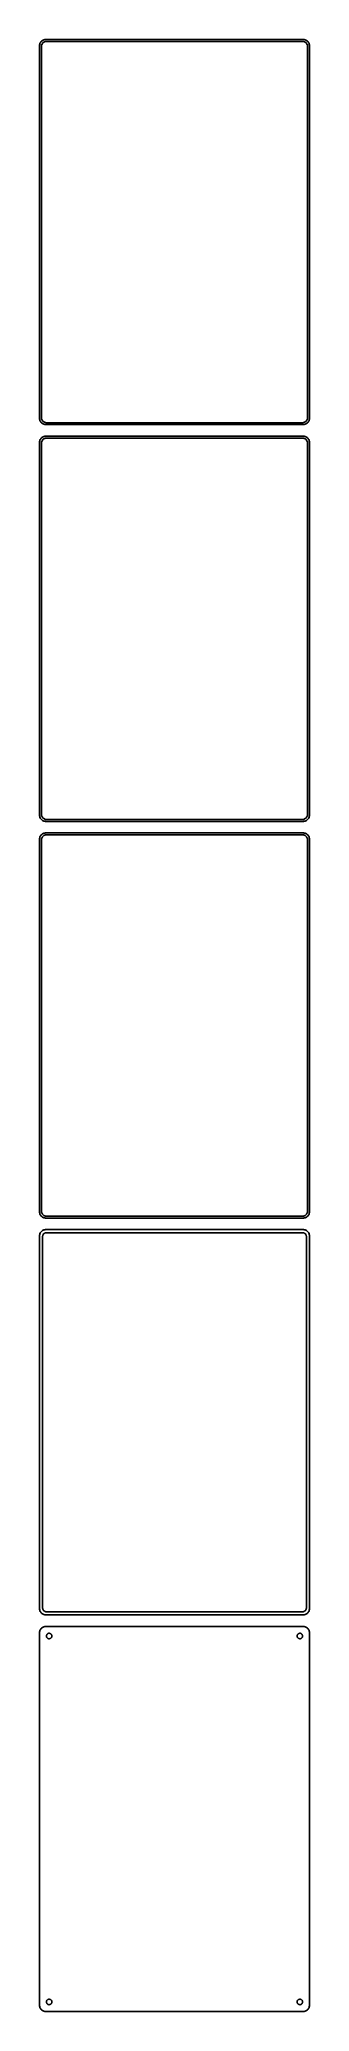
# Model space of a CAD drawing. Header units: metres. Extents: x -105 to 105, y 1395 to 2931.
import ezdxf

# ---------------------------------------------------------------- set-up
doc = ezdxf.new("R2010")
doc.units = ezdxf.units.M

msp = doc.modelspace()

# ---------------------------------------------------------------- linework, layer by layer
for p, q in [((-104.961, 2926.63), (-105, 2926)), ((-105, 2926), (-105, 2636)), ((-104.843, 2927.24), (-104.961, 2926.63)), ((-104.649, 2927.84), (-104.843, 2927.24)), ((-104.382, 2928.41), (-104.649, 2927.84)), ((-104.045, 2928.94), (-104.382, 2928.41)), ((-103.645, 2929.42), (-104.045, 2928.94)), ((-103.187, 2929.85), (-103.645, 2929.42)), ((-103.5, 2925.5), (-103.468, 2926)), ((-103.5, 2636.5), (-103.5, 2925.5)), ((-103.468, 2926), (-103.374, 2926.49)), ((-103.374, 2926.49), (-103.219, 2926.97)), ((-103.219, 2926.97), (-103.005, 2927.43)), ((-102.679, 2930.22), (-103.187, 2929.85)), ((-103.005, 2927.43), (-102.736, 2927.85)), ((-102.736, 2927.85), (-102.416, 2928.24)), ((-102.129, 2930.52), (-102.679, 2930.22)), ((-102.416, 2928.24), (-102.05, 2928.58)), ((-101.545, 2930.76), (-102.129, 2930.52)), ((-102.05, 2928.58), (-101.643, 2928.88)), ((-101.643, 2928.88), (-101.203, 2929.12)), ((-100.937, 2930.91), (-101.545, 2930.76)), ((-101.203, 2929.12), (-100.736, 2929.3)), ((-100.314, 2930.99), (-100.937, 2930.91)), ((-100.736, 2929.3), (-100.25, 2929.43)), ((100.314, 2930.99), (-100.314, 2930.99)), ((-100.25, 2929.43), (-99.7512, 2929.49)), ((-99.7512, 2929.49), (99.7512, 2929.49)), ((99.7512, 2929.49), (100.25, 2929.43)), ((100.25, 2929.43), (100.736, 2929.3)), ((100.937, 2930.91), (100.314, 2930.99)), ((100.736, 2929.3), (101.203, 2929.12)), ((101.545, 2930.76), (100.937, 2930.91)), ((101.203, 2929.12), (101.643, 2928.88)), ((102.129, 2930.52), (101.545, 2930.76)), ((101.643, 2928.88), (102.05, 2928.58)), ((102.05, 2928.58), (102.416, 2928.24)), ((102.679, 2930.22), (102.129, 2930.52)), ((102.416, 2928.24), (102.736, 2927.85)), ((103.187, 2929.85), (102.679, 2930.22)), ((102.736, 2927.85), (103.005, 2927.43)), ((103.005, 2927.43), (103.219, 2926.97)), ((103.645, 2929.42), (103.187, 2929.85)), ((103.219, 2926.97), (103.374, 2926.49)), ((103.374, 2926.49), (103.468, 2926)), ((103.468, 2926), (103.5, 2925.5)), ((103.5, 2925.5), (103.5, 2636.5)), ((104.045, 2928.94), (103.645, 2929.42)), ((104.382, 2928.41), (104.045, 2928.94)), ((104.649, 2927.84), (104.382, 2928.41)), ((104.843, 2927.24), (104.649, 2927.84)), ((104.961, 2926.63), (104.843, 2927.24)), ((105, 2926), (104.961, 2926.63)), ((105, 2636), (105, 2926)), ((-105, 2636), (-104.961, 2635.37)), ((-104.961, 2635.37), (-104.843, 2634.76)), ((-104.843, 2634.76), (-104.649, 2634.16)), ((-104.649, 2634.16), (-104.382, 2633.59)), ((-104.382, 2633.59), (-104.045, 2633.06)), ((-104.045, 2633.06), (-103.645, 2632.58)), ((-103.645, 2632.58), (-103.187, 2632.15)), ((-103.468, 2636), (-103.5, 2636.5)), ((-103.374, 2635.51), (-103.468, 2636)), ((-103.219, 2635.03), (-103.374, 2635.51)), ((-103.005, 2634.57), (-103.219, 2635.03)), ((-103.187, 2632.15), (-102.679, 2631.78)), ((-102.736, 2634.15), (-103.005, 2634.57)), ((-102.416, 2633.76), (-102.736, 2634.15)), ((-102.679, 2631.78), (-102.129, 2631.48)), ((-102.05, 2633.42), (-102.416, 2633.76)), ((-102.129, 2631.48), (-101.545, 2631.24)), ((-101.643, 2633.12), (-102.05, 2633.42)), ((-101.203, 2632.88), (-101.643, 2633.12)), ((-101.545, 2631.24), (-100.937, 2631.09)), ((-100.736, 2632.7), (-101.203, 2632.88)), ((-100.937, 2631.09), (-100.314, 2631.01)), ((-100.25, 2632.57), (-100.736, 2632.7)), ((-100.314, 2631.01), (100.314, 2631.01)), ((-99.7512, 2632.51), (-100.25, 2632.57)), ((99.7512, 2632.51), (-99.7512, 2632.51)), ((100.25, 2632.57), (99.7512, 2632.51)), ((100.736, 2632.7), (100.25, 2632.57)), ((100.314, 2631.01), (100.937, 2631.09)), ((101.203, 2632.88), (100.736, 2632.7)), ((100.937, 2631.09), (101.545, 2631.24)), ((101.643, 2633.12), (101.203, 2632.88)), ((101.545, 2631.24), (102.129, 2631.48)), ((102.05, 2633.42), (101.643, 2633.12)), ((102.416, 2633.76), (102.05, 2633.42)), ((102.129, 2631.48), (102.679, 2631.78)), ((102.736, 2634.15), (102.416, 2633.76)), ((102.679, 2631.78), (103.187, 2632.15)), ((103.005, 2634.57), (102.736, 2634.15)), ((103.219, 2635.03), (103.005, 2634.57)), ((103.187, 2632.15), (103.645, 2632.58)), ((103.374, 2635.51), (103.219, 2635.03)), ((103.468, 2636), (103.374, 2635.51)), ((103.5, 2636.5), (103.468, 2636)), ((103.645, 2632.58), (104.045, 2633.06)), ((104.045, 2633.06), (104.382, 2633.59)), ((104.382, 2633.59), (104.649, 2634.16)), ((104.649, 2634.16), (104.843, 2634.76)), ((104.843, 2634.76), (104.961, 2635.37)), ((104.961, 2635.37), (105, 2636)), ((-104.961, 2617.63), (-105, 2617)), ((-105, 2617), (-105, 2327)), ((-104.843, 2618.24), (-104.961, 2617.63)), ((-104.649, 2618.84), (-104.843, 2618.24)), ((-104.382, 2619.41), (-104.649, 2618.84)), ((-104.045, 2619.94), (-104.382, 2619.41)), ((-103.645, 2620.42), (-104.045, 2619.94)), ((-103.187, 2620.85), (-103.645, 2620.42)), ((-103.5, 2616.5), (-103.468, 2617)), ((-103.5, 2327.5), (-103.5, 2616.5)), ((-103.468, 2617), (-103.374, 2617.49)), ((-103.374, 2617.49), (-103.219, 2617.97)), ((-103.219, 2617.97), (-103.005, 2618.43)), ((-102.679, 2621.22), (-103.187, 2620.85)), ((-103.005, 2618.43), (-102.736, 2618.85)), ((-102.736, 2618.85), (-102.416, 2619.24)), ((-102.129, 2621.52), (-102.679, 2621.22)), ((-102.416, 2619.24), (-102.05, 2619.58)), ((-101.545, 2621.76), (-102.129, 2621.52)), ((-102.05, 2619.58), (-101.643, 2619.88)), ((-101.643, 2619.88), (-101.203, 2620.12)), ((-100.937, 2621.91), (-101.545, 2621.76)), ((-101.203, 2620.12), (-100.736, 2620.3)), ((-100.314, 2621.99), (-100.937, 2621.91)), ((-100.736, 2620.3), (-100.25, 2620.43)), ((100.314, 2621.99), (-100.314, 2621.99)), ((-100.25, 2620.43), (-99.7512, 2620.49)), ((-99.7512, 2620.49), (99.7512, 2620.49)), ((99.7512, 2620.49), (100.25, 2620.43)), ((100.25, 2620.43), (100.736, 2620.3)), ((100.937, 2621.91), (100.314, 2621.99)), ((100.736, 2620.3), (101.203, 2620.12)), ((101.545, 2621.76), (100.937, 2621.91)), ((101.203, 2620.12), (101.643, 2619.88)), ((102.129, 2621.52), (101.545, 2621.76)), ((101.643, 2619.88), (102.05, 2619.58)), ((102.05, 2619.58), (102.416, 2619.24)), ((102.679, 2621.22), (102.129, 2621.52)), ((102.416, 2619.24), (102.736, 2618.85)), ((103.187, 2620.85), (102.679, 2621.22)), ((102.736, 2618.85), (103.005, 2618.43)), ((103.005, 2618.43), (103.219, 2617.97)), ((103.645, 2620.42), (103.187, 2620.85)), ((103.219, 2617.97), (103.374, 2617.49)), ((103.374, 2617.49), (103.468, 2617)), ((103.468, 2617), (103.5, 2616.5)), ((103.5, 2616.5), (103.5, 2327.5)), ((104.045, 2619.94), (103.645, 2620.42)), ((104.382, 2619.41), (104.045, 2619.94)), ((104.649, 2618.84), (104.382, 2619.41)), ((104.843, 2618.24), (104.649, 2618.84)), ((104.961, 2617.63), (104.843, 2618.24)), ((105, 2617), (104.961, 2617.63)), ((105, 2327), (105, 2617)), ((-105, 2327), (-104.961, 2326.37)), ((-104.961, 2326.37), (-104.843, 2325.76)), ((-104.843, 2325.76), (-104.649, 2325.16)), ((-104.649, 2325.16), (-104.382, 2324.59)), ((-104.382, 2324.59), (-104.045, 2324.06)), ((-104.045, 2324.06), (-103.645, 2323.58)), ((-103.645, 2323.58), (-103.187, 2323.15)), ((-103.468, 2327), (-103.5, 2327.5)), ((-103.374, 2326.51), (-103.468, 2327)), ((-103.219, 2326.03), (-103.374, 2326.51)), ((-103.005, 2325.57), (-103.219, 2326.03)), ((-103.187, 2323.15), (-102.679, 2322.78)), ((-102.736, 2325.15), (-103.005, 2325.57)), ((-102.416, 2324.76), (-102.736, 2325.15)), ((-102.679, 2322.78), (-102.129, 2322.48)), ((-102.05, 2324.42), (-102.416, 2324.76)), ((-102.129, 2322.48), (-101.545, 2322.24)), ((-101.643, 2324.12), (-102.05, 2324.42)), ((-101.203, 2323.88), (-101.643, 2324.12)), ((-101.545, 2322.24), (-100.937, 2322.09)), ((-100.736, 2323.7), (-101.203, 2323.88)), ((-100.937, 2322.09), (-100.314, 2322.01)), ((-100.25, 2323.57), (-100.736, 2323.7)), ((-100.314, 2322.01), (100.314, 2322.01)), ((-99.7512, 2323.51), (-100.25, 2323.57)), ((99.7512, 2323.51), (-99.7512, 2323.51)), ((100.25, 2323.57), (99.7512, 2323.51)), ((100.736, 2323.7), (100.25, 2323.57)), ((100.314, 2322.01), (100.937, 2322.09)), ((101.203, 2323.88), (100.736, 2323.7)), ((100.937, 2322.09), (101.545, 2322.24)), ((101.643, 2324.12), (101.203, 2323.88)), ((101.545, 2322.24), (102.129, 2322.48)), ((102.05, 2324.42), (101.643, 2324.12)), ((102.416, 2324.76), (102.05, 2324.42)), ((102.129, 2322.48), (102.679, 2322.78)), ((102.736, 2325.15), (102.416, 2324.76)), ((102.679, 2322.78), (103.187, 2323.15)), ((103.005, 2325.57), (102.736, 2325.15)), ((103.219, 2326.03), (103.005, 2325.57)), ((103.187, 2323.15), (103.645, 2323.58)), ((103.374, 2326.51), (103.219, 2326.03)), ((103.468, 2327), (103.374, 2326.51)), ((103.5, 2327.5), (103.468, 2327)), ((103.645, 2323.58), (104.045, 2324.06)), ((104.045, 2324.06), (104.382, 2324.59)), ((104.382, 2324.59), (104.649, 2325.16)), ((104.649, 2325.16), (104.843, 2325.76)), ((104.843, 2325.76), (104.961, 2326.37)), ((104.961, 2326.37), (105, 2327)), ((-104.961, 2308.63), (-105, 2308)), ((-105, 2308), (-105, 2018)), ((-104.843, 2309.24), (-104.961, 2308.63)), ((-104.649, 2309.84), (-104.843, 2309.24)), ((-104.382, 2310.41), (-104.649, 2309.84)), ((-104.045, 2310.94), (-104.382, 2310.41)), ((-103.645, 2311.42), (-104.045, 2310.94)), ((-103.187, 2311.85), (-103.645, 2311.42)), ((-103.5, 2307.5), (-103.468, 2308)), ((-103.5, 2018.5), (-103.5, 2307.5)), ((-103.468, 2308), (-103.374, 2308.49)), ((-103.374, 2308.49), (-103.219, 2308.97)), ((-103.219, 2308.97), (-103.005, 2309.43)), ((-102.679, 2312.22), (-103.187, 2311.85)), ((-103.005, 2309.43), (-102.736, 2309.85)), ((-102.736, 2309.85), (-102.416, 2310.24)), ((-102.129, 2312.52), (-102.679, 2312.22)), ((-102.416, 2310.24), (-102.05, 2310.58)), ((-101.545, 2312.76), (-102.129, 2312.52)), ((-102.05, 2310.58), (-101.643, 2310.88)), ((-101.643, 2310.88), (-101.203, 2311.12)), ((-100.937, 2312.91), (-101.545, 2312.76)), ((-101.203, 2311.12), (-100.736, 2311.3)), ((-100.314, 2312.99), (-100.937, 2312.91)), ((-100.736, 2311.3), (-100.25, 2311.43)), ((100.314, 2312.99), (-100.314, 2312.99)), ((-100.25, 2311.43), (-99.7512, 2311.49)), ((-99.7512, 2311.49), (99.7512, 2311.49)), ((99.7512, 2311.49), (100.25, 2311.43)), ((100.25, 2311.43), (100.736, 2311.3)), ((100.937, 2312.91), (100.314, 2312.99)), ((100.736, 2311.3), (101.203, 2311.12)), ((101.545, 2312.76), (100.937, 2312.91)), ((101.203, 2311.12), (101.643, 2310.88)), ((102.129, 2312.52), (101.545, 2312.76)), ((101.643, 2310.88), (102.05, 2310.58)), ((102.05, 2310.58), (102.416, 2310.24)), ((102.679, 2312.22), (102.129, 2312.52)), ((102.416, 2310.24), (102.736, 2309.85)), ((103.187, 2311.85), (102.679, 2312.22)), ((102.736, 2309.85), (103.005, 2309.43)), ((103.005, 2309.43), (103.219, 2308.97)), ((103.645, 2311.42), (103.187, 2311.85)), ((103.219, 2308.97), (103.374, 2308.49)), ((103.374, 2308.49), (103.468, 2308)), ((103.468, 2308), (103.5, 2307.5)), ((103.5, 2307.5), (103.5, 2018.5)), ((104.045, 2310.94), (103.645, 2311.42)), ((104.382, 2310.41), (104.045, 2310.94)), ((104.649, 2309.84), (104.382, 2310.41)), ((104.843, 2309.24), (104.649, 2309.84)), ((104.961, 2308.63), (104.843, 2309.24)), ((105, 2308), (104.961, 2308.63)), ((105, 2018), (105, 2308)), ((-105, 2018), (-104.961, 2017.37)), ((-104.961, 2017.37), (-104.843, 2016.76)), ((-104.843, 2016.76), (-104.649, 2016.16)), ((-104.649, 2016.16), (-104.382, 2015.59)), ((-104.382, 2015.59), (-104.045, 2015.06)), ((-104.045, 2015.06), (-103.645, 2014.58)), ((-103.645, 2014.58), (-103.187, 2014.15)), ((-103.468, 2018), (-103.5, 2018.5)), ((-103.374, 2017.51), (-103.468, 2018)), ((-103.219, 2017.03), (-103.374, 2017.51)), ((-103.005, 2016.57), (-103.219, 2017.03)), ((-103.187, 2014.15), (-102.679, 2013.78)), ((-102.736, 2016.15), (-103.005, 2016.57)), ((-102.416, 2015.76), (-102.736, 2016.15)), ((-102.679, 2013.78), (-102.129, 2013.48)), ((-102.05, 2015.42), (-102.416, 2015.76)), ((-102.129, 2013.48), (-101.545, 2013.24)), ((-101.643, 2015.12), (-102.05, 2015.42)), ((-101.203, 2014.88), (-101.643, 2015.12)), ((-101.545, 2013.24), (-100.937, 2013.09)), ((-100.736, 2014.7), (-101.203, 2014.88)), ((-100.937, 2013.09), (-100.314, 2013.01)), ((-100.25, 2014.57), (-100.736, 2014.7)), ((-100.314, 2013.01), (100.314, 2013.01)), ((-99.7512, 2014.51), (-100.25, 2014.57)), ((99.7512, 2014.51), (-99.7512, 2014.51)), ((100.25, 2014.57), (99.7512, 2014.51)), ((100.736, 2014.7), (100.25, 2014.57)), ((100.314, 2013.01), (100.937, 2013.09)), ((101.203, 2014.88), (100.736, 2014.7)), ((100.937, 2013.09), (101.545, 2013.24)), ((101.643, 2015.12), (101.203, 2014.88)), ((101.545, 2013.24), (102.129, 2013.48)), ((102.05, 2015.42), (101.643, 2015.12)), ((102.416, 2015.76), (102.05, 2015.42)), ((102.129, 2013.48), (102.679, 2013.78)), ((102.736, 2016.15), (102.416, 2015.76)), ((102.679, 2013.78), (103.187, 2014.15)), ((103.005, 2016.57), (102.736, 2016.15)), ((103.219, 2017.03), (103.005, 2016.57)), ((103.187, 2014.15), (103.645, 2014.58)), ((103.374, 2017.51), (103.219, 2017.03)), ((103.468, 2018), (103.374, 2017.51)), ((103.5, 2018.5), (103.468, 2018)), ((103.645, 2014.58), (104.045, 2015.06)), ((104.045, 2015.06), (104.382, 2015.59)), ((104.382, 2015.59), (104.649, 2016.16)), ((104.649, 2016.16), (104.843, 2016.76)), ((104.843, 2016.76), (104.961, 2017.37)), ((104.961, 2017.37), (105, 2018)), ((-104.961, 1999.63), (-105, 1999)), ((-105, 1999), (-105, 1709)), ((-104.843, 2000.24), (-104.961, 1999.63)), ((-104.649, 2000.84), (-104.843, 2000.24)), ((-104.382, 2001.41), (-104.649, 2000.84)), ((-104.045, 2001.94), (-104.382, 2001.41)), ((-103.645, 2002.42), (-104.045, 2001.94)), ((-103.187, 2002.85), (-103.645, 2002.42)), ((-102.679, 2003.22), (-103.187, 2002.85)), ((-102.129, 2003.52), (-102.679, 2003.22)), ((-102.613, 1998.5), (-102.588, 1998.89)), ((-102.613, 1709.5), (-102.613, 1998.5)), ((-102.588, 1998.89), (-102.515, 1999.27)), ((-102.515, 1999.27), (-102.394, 1999.65)), ((-102.394, 1999.65), (-102.228, 2000)), ((-102.228, 2000), (-102.018, 2000.33)), ((-101.545, 2003.76), (-102.129, 2003.52)), ((-102.018, 2000.33), (-101.769, 2000.63)), ((-101.769, 2000.63), (-101.484, 2000.9)), ((-100.937, 2003.91), (-101.545, 2003.76)), ((-101.484, 2000.9), (-101.168, 2001.13)), ((-101.168, 2001.13), (-100.825, 2001.32)), ((-100.314, 2003.99), (-100.937, 2003.91)), ((-100.825, 2001.32), (-100.462, 2001.46)), ((-100.462, 2001.46), (-100.083, 2001.56)), ((100.314, 2003.99), (-100.314, 2003.99)), ((-100.083, 2001.56), (-99.6955, 2001.61)), ((-99.6955, 2001.61), (99.6955, 2001.61)), ((99.6955, 2001.61), (100.083, 2001.56)), ((100.083, 2001.56), (100.462, 2001.46)), ((100.937, 2003.91), (100.314, 2003.99)), ((100.462, 2001.46), (100.825, 2001.32)), ((100.825, 2001.32), (101.168, 2001.13)), ((101.545, 2003.76), (100.937, 2003.91)), ((101.168, 2001.13), (101.484, 2000.9)), ((101.484, 2000.9), (101.769, 2000.63)), ((102.129, 2003.52), (101.545, 2003.76)), ((101.769, 2000.63), (102.018, 2000.33)), ((102.018, 2000.33), (102.228, 2000)), ((102.679, 2003.22), (102.129, 2003.52)), ((102.228, 2000), (102.394, 1999.65)), ((102.394, 1999.65), (102.515, 1999.27)), ((102.515, 1999.27), (102.588, 1998.89)), ((102.588, 1998.89), (102.613, 1998.5)), ((102.613, 1998.5), (102.613, 1709.5)), ((103.187, 2002.85), (102.679, 2003.22)), ((103.645, 2002.42), (103.187, 2002.85)), ((104.045, 2001.94), (103.645, 2002.42)), ((104.382, 2001.41), (104.045, 2001.94)), ((104.649, 2000.84), (104.382, 2001.41)), ((104.843, 2000.24), (104.649, 2000.84)), ((104.961, 1999.63), (104.843, 2000.24)), ((105, 1999), (104.961, 1999.63)), ((105, 1709), (105, 1999)), ((-105, 1709), (-104.961, 1708.37)), ((-104.961, 1708.37), (-104.843, 1707.76)), ((-104.843, 1707.76), (-104.649, 1707.16)), ((-104.649, 1707.16), (-104.382, 1706.59)), ((-104.382, 1706.59), (-104.045, 1706.06)), ((-104.045, 1706.06), (-103.645, 1705.58)), ((-103.645, 1705.58), (-103.187, 1705.15)), ((-103.187, 1705.15), (-102.679, 1704.78)), ((-102.588, 1709.11), (-102.613, 1709.5)), ((-102.515, 1708.73), (-102.588, 1709.11)), ((-102.394, 1708.35), (-102.515, 1708.73)), ((-102.228, 1708), (-102.394, 1708.35)), ((-102.018, 1707.67), (-102.228, 1708)), ((-101.769, 1707.37), (-102.018, 1707.67)), ((-101.484, 1707.1), (-101.769, 1707.37)), ((-101.168, 1706.87), (-101.484, 1707.1)), ((-100.825, 1706.68), (-101.168, 1706.87)), ((-100.462, 1706.54), (-100.825, 1706.68)), ((-100.083, 1706.44), (-100.462, 1706.54)), ((-99.6955, 1706.39), (-100.083, 1706.44)), ((99.6955, 1706.39), (-99.6955, 1706.39)), ((100.083, 1706.44), (99.6955, 1706.39)), ((100.462, 1706.54), (100.083, 1706.44)), ((100.825, 1706.68), (100.462, 1706.54)), ((101.168, 1706.87), (100.825, 1706.68)), ((101.484, 1707.1), (101.168, 1706.87)), ((101.769, 1707.37), (101.484, 1707.1)), ((102.018, 1707.67), (101.769, 1707.37)), ((102.228, 1708), (102.018, 1707.67)), ((102.394, 1708.35), (102.228, 1708)), ((102.515, 1708.73), (102.394, 1708.35)), ((102.588, 1709.11), (102.515, 1708.73)), ((102.613, 1709.5), (102.588, 1709.11)), ((102.679, 1704.78), (103.187, 1705.15)), ((103.187, 1705.15), (103.645, 1705.58)), ((103.645, 1705.58), (104.045, 1706.06)), ((104.045, 1706.06), (104.382, 1706.59)), ((104.382, 1706.59), (104.649, 1707.16)), ((104.649, 1707.16), (104.843, 1707.76)), ((104.843, 1707.76), (104.961, 1708.37)), ((104.961, 1708.37), (105, 1709)), ((-104.961, 1690.63), (-105, 1690)), ((-105, 1690), (-105, 1400)), ((-104.843, 1691.24), (-104.961, 1690.63)), ((-104.649, 1691.84), (-104.843, 1691.24)), ((-104.382, 1692.41), (-104.649, 1691.84)), ((-104.045, 1692.94), (-104.382, 1692.41)), ((-103.645, 1693.42), (-104.045, 1692.94)), ((-103.187, 1693.85), (-103.645, 1693.42)), ((-102.679, 1694.22), (-103.187, 1693.85)), ((-102.679, 1704.78), (-102.129, 1704.48)), ((-102.129, 1694.52), (-102.679, 1694.22)), ((-102.129, 1704.48), (-101.545, 1704.24)), ((-101.545, 1694.76), (-102.129, 1694.52)), ((-101.545, 1704.24), (-100.937, 1704.09)), ((-100.937, 1694.91), (-101.545, 1694.76)), ((-100.937, 1704.09), (-100.314, 1704.01)), ((-100.314, 1694.99), (-100.937, 1694.91)), ((-100.314, 1704.01), (100.314, 1704.01)), ((100.314, 1694.99), (-100.314, 1694.99)), ((-98.1598, 1689.53), (-97.9001, 1689.6)), ((-97.9001, 1689.6), (-97.6341, 1689.63)), ((-97.6341, 1689.63), (-97.3659, 1689.63)), ((-97.3659, 1689.63), (-97.0999, 1689.6)), ((-97.0999, 1689.6), (-96.8401, 1689.53)), ((96.8401, 1689.53), (97.0999, 1689.6)), ((97.0999, 1689.6), (97.3659, 1689.63)), ((97.3659, 1689.63), (97.6341, 1689.63)), ((97.6341, 1689.63), (97.9001, 1689.6)), ((97.9001, 1689.6), (98.1598, 1689.53)), ((100.314, 1704.01), (100.937, 1704.09)), ((100.937, 1694.91), (100.314, 1694.99)), ((100.937, 1704.09), (101.545, 1704.24)), ((101.545, 1694.76), (100.937, 1694.91)), ((101.545, 1704.24), (102.129, 1704.48)), ((102.129, 1694.52), (101.545, 1694.76)), ((102.129, 1704.48), (102.679, 1704.78)), ((102.679, 1694.22), (102.129, 1694.52)), ((103.187, 1693.85), (102.679, 1694.22)), ((103.645, 1693.42), (103.187, 1693.85)), ((104.045, 1692.94), (103.645, 1693.42)), ((104.382, 1692.41), (104.045, 1692.94)), ((104.649, 1691.84), (104.382, 1692.41)), ((104.843, 1691.24), (104.649, 1691.84)), ((104.961, 1690.63), (104.843, 1691.24)), ((105, 1690), (104.961, 1690.63)), ((105, 1400), (105, 1690)), ((-99.6353, 1687.5), (-99.6185, 1687.77)), ((-99.6185, 1687.23), (-99.6353, 1687.5)), ((-99.6185, 1687.77), (-99.5682, 1688.03)), ((-99.5682, 1686.97), (-99.6185, 1687.23)), ((-99.5682, 1688.03), (-99.4853, 1688.29)), ((-99.4853, 1686.71), (-99.5682, 1686.97)), ((-99.4853, 1688.29), (-99.3712, 1688.53)), ((-99.3712, 1686.47), (-99.4853, 1686.71)), ((-99.3712, 1688.53), (-99.2275, 1688.76)), ((-99.2275, 1686.24), (-99.3712, 1686.47)), ((-99.2275, 1688.76), (-99.0566, 1688.96)), ((-99.0566, 1686.04), (-99.2275, 1686.24)), ((-99.0566, 1688.96), (-98.8611, 1689.15)), ((-98.8611, 1685.85), (-99.0566, 1686.04)), ((-98.8611, 1689.15), (-98.6441, 1689.3)), ((-98.6441, 1685.7), (-98.8611, 1685.85)), ((-98.6441, 1689.3), (-98.4092, 1689.43)), ((-98.4092, 1685.57), (-98.6441, 1685.7)), ((-98.4092, 1689.43), (-98.1598, 1689.53)), ((-98.1598, 1685.47), (-98.4092, 1685.57)), ((-97.9001, 1685.4), (-98.1598, 1685.47)), ((-97.6341, 1685.37), (-97.9001, 1685.4)), ((-97.3659, 1685.37), (-97.6341, 1685.37)), ((-97.0999, 1685.4), (-97.3659, 1685.37)), ((-96.8401, 1685.47), (-97.0999, 1685.4)), ((-96.8401, 1689.53), (-96.5908, 1689.43)), ((-96.5908, 1685.57), (-96.8401, 1685.47)), ((-96.5908, 1689.43), (-96.3559, 1689.3)), ((-96.3559, 1685.7), (-96.5908, 1685.57)), ((-96.3559, 1689.3), (-96.1389, 1689.15)), ((-96.1389, 1685.85), (-96.3559, 1685.7)), ((-96.1389, 1689.15), (-95.9434, 1688.96)), ((-95.9434, 1686.04), (-96.1389, 1685.85)), ((-95.9434, 1688.96), (-95.7725, 1688.76)), ((-95.7725, 1686.24), (-95.9434, 1686.04)), ((-95.7725, 1688.76), (-95.6288, 1688.53)), ((-95.6288, 1686.47), (-95.7725, 1686.24)), ((-95.6288, 1688.53), (-95.5146, 1688.29)), ((-95.5146, 1686.71), (-95.6288, 1686.47)), ((-95.5146, 1688.29), (-95.4318, 1688.03)), ((-95.4318, 1686.97), (-95.5146, 1686.71)), ((-95.4318, 1688.03), (-95.3815, 1687.77)), ((-95.3815, 1687.23), (-95.4318, 1686.97)), ((-95.3815, 1687.77), (-95.3647, 1687.5)), ((-95.3647, 1687.5), (-95.3815, 1687.23)), ((95.3647, 1687.5), (95.3815, 1687.77)), ((95.3815, 1687.23), (95.3647, 1687.5)), ((95.3815, 1687.77), (95.4318, 1688.03)), ((95.4318, 1686.97), (95.3815, 1687.23)), ((95.4318, 1688.03), (95.5146, 1688.29)), ((95.5146, 1686.71), (95.4318, 1686.97)), ((95.5146, 1688.29), (95.6288, 1688.53)), ((95.6288, 1686.47), (95.5146, 1686.71)), ((95.6288, 1688.53), (95.7725, 1688.76)), ((95.7725, 1686.24), (95.6288, 1686.47)), ((95.7725, 1688.76), (95.9434, 1688.96)), ((95.9434, 1686.04), (95.7725, 1686.24)), ((95.9434, 1688.96), (96.1389, 1689.15)), ((96.1389, 1685.85), (95.9434, 1686.04)), ((96.1389, 1689.15), (96.3559, 1689.3)), ((96.3559, 1685.7), (96.1389, 1685.85)), ((96.3559, 1689.3), (96.5908, 1689.43)), ((96.5908, 1685.57), (96.3559, 1685.7)), ((96.5908, 1689.43), (96.8401, 1689.53)), ((96.8401, 1685.47), (96.5908, 1685.57)), ((97.0999, 1685.4), (96.8401, 1685.47)), ((97.3659, 1685.37), (97.0999, 1685.4)), ((97.6341, 1685.37), (97.3659, 1685.37)), ((97.9001, 1685.4), (97.6341, 1685.37)), ((98.1598, 1685.47), (97.9001, 1685.4)), ((98.1598, 1689.53), (98.4092, 1689.43)), ((98.4092, 1685.57), (98.1598, 1685.47)), ((98.4092, 1689.43), (98.6441, 1689.3)), ((98.6441, 1685.7), (98.4092, 1685.57)), ((98.6441, 1689.3), (98.8611, 1689.15)), ((98.8611, 1685.85), (98.6441, 1685.7)), ((98.8611, 1689.15), (99.0566, 1688.96)), ((99.0566, 1686.04), (98.8611, 1685.85)), ((99.0566, 1688.96), (99.2275, 1688.76)), ((99.2275, 1686.24), (99.0566, 1686.04)), ((99.2275, 1688.76), (99.3712, 1688.53)), ((99.3712, 1686.47), (99.2275, 1686.24)), ((99.3712, 1688.53), (99.4853, 1688.29)), ((99.4853, 1686.71), (99.3712, 1686.47)), ((99.4853, 1688.29), (99.5682, 1688.03)), ((99.5682, 1686.97), (99.4853, 1686.71)), ((99.5682, 1688.03), (99.6185, 1687.77)), ((99.6185, 1687.23), (99.5682, 1686.97)), ((99.6185, 1687.77), (99.6353, 1687.5)), ((99.6353, 1687.5), (99.6185, 1687.23)), ((-105, 1400), (-104.961, 1399.37)), ((-104.961, 1399.37), (-104.843, 1398.76)), ((-104.843, 1398.76), (-104.649, 1398.16)), ((-104.649, 1398.16), (-104.382, 1397.59)), ((-99.6353, 1402.5), (-99.6185, 1402.77)), ((-99.6185, 1402.23), (-99.6353, 1402.5)), ((-99.6185, 1402.77), (-99.5682, 1403.03)), ((-99.5682, 1401.97), (-99.6185, 1402.23)), ((-99.5682, 1403.03), (-99.4853, 1403.29)), ((-99.4853, 1401.71), (-99.5682, 1401.97)), ((-99.4853, 1403.29), (-99.3712, 1403.53)), ((-99.3712, 1401.47), (-99.4853, 1401.71)), ((-99.3712, 1403.53), (-99.2275, 1403.76)), ((-99.2275, 1401.24), (-99.3712, 1401.47)), ((-99.2275, 1403.76), (-99.0566, 1403.96)), ((-99.0566, 1401.04), (-99.2275, 1401.24)), ((-99.0566, 1403.96), (-98.8611, 1404.15)), ((-98.8611, 1400.85), (-99.0566, 1401.04)), ((-98.8611, 1404.15), (-98.6441, 1404.3)), ((-98.6441, 1400.7), (-98.8611, 1400.85)), ((-98.6441, 1404.3), (-98.4092, 1404.43)), ((-98.4092, 1400.57), (-98.6441, 1400.7)), ((-98.4092, 1404.43), (-98.1598, 1404.53)), ((-98.1598, 1400.47), (-98.4092, 1400.57)), ((-98.1598, 1404.53), (-97.9001, 1404.6)), ((-97.9001, 1400.4), (-98.1598, 1400.47)), ((-97.9001, 1404.6), (-97.6341, 1404.63)), ((-97.6341, 1400.37), (-97.9001, 1400.4)), ((-97.6341, 1404.63), (-97.3659, 1404.63)), ((-97.3659, 1400.37), (-97.6341, 1400.37)), ((-97.3659, 1404.63), (-97.0999, 1404.6)), ((-97.0999, 1400.4), (-97.3659, 1400.37)), ((-97.0999, 1404.6), (-96.8401, 1404.53)), ((-96.8401, 1400.47), (-97.0999, 1400.4)), ((-96.8401, 1404.53), (-96.5908, 1404.43)), ((-96.5908, 1400.57), (-96.8401, 1400.47)), ((-96.5908, 1404.43), (-96.3559, 1404.3)), ((-96.3559, 1400.7), (-96.5908, 1400.57)), ((-96.3559, 1404.3), (-96.1389, 1404.15)), ((-96.1389, 1400.85), (-96.3559, 1400.7)), ((-96.1389, 1404.15), (-95.9434, 1403.96)), ((-95.9434, 1401.04), (-96.1389, 1400.85)), ((-95.9434, 1403.96), (-95.7725, 1403.76)), ((-95.7725, 1401.24), (-95.9434, 1401.04)), ((-95.7725, 1403.76), (-95.6288, 1403.53)), ((-95.6288, 1401.47), (-95.7725, 1401.24)), ((-95.6288, 1403.53), (-95.5146, 1403.29)), ((-95.5146, 1401.71), (-95.6288, 1401.47)), ((-95.5146, 1403.29), (-95.4318, 1403.03)), ((-95.4318, 1401.97), (-95.5146, 1401.71)), ((-95.4318, 1403.03), (-95.3815, 1402.77)), ((-95.3815, 1402.23), (-95.4318, 1401.97)), ((-95.3815, 1402.77), (-95.3647, 1402.5)), ((-95.3647, 1402.5), (-95.3815, 1402.23)), ((95.3647, 1402.5), (95.3815, 1402.77)), ((95.3815, 1402.23), (95.3647, 1402.5)), ((95.3815, 1402.77), (95.4318, 1403.03)), ((95.4318, 1401.97), (95.3815, 1402.23)), ((95.4318, 1403.03), (95.5146, 1403.29)), ((95.5146, 1401.71), (95.4318, 1401.97)), ((95.5146, 1403.29), (95.6288, 1403.53)), ((95.6288, 1401.47), (95.5146, 1401.71)), ((95.6288, 1403.53), (95.7725, 1403.76)), ((95.7725, 1401.24), (95.6288, 1401.47)), ((95.7725, 1403.76), (95.9434, 1403.96)), ((95.9434, 1401.04), (95.7725, 1401.24)), ((95.9434, 1403.96), (96.1389, 1404.15)), ((96.1389, 1400.85), (95.9434, 1401.04)), ((96.1389, 1404.15), (96.3559, 1404.3)), ((96.3559, 1400.7), (96.1389, 1400.85)), ((96.3559, 1404.3), (96.5908, 1404.43)), ((96.5908, 1400.57), (96.3559, 1400.7)), ((96.5908, 1404.43), (96.8401, 1404.53)), ((96.8401, 1400.47), (96.5908, 1400.57)), ((96.8401, 1404.53), (97.0999, 1404.6)), ((97.0999, 1400.4), (96.8401, 1400.47)), ((97.0999, 1404.6), (97.3659, 1404.63)), ((97.3659, 1400.37), (97.0999, 1400.4)), ((97.3659, 1404.63), (97.6341, 1404.63)), ((97.6341, 1400.37), (97.3659, 1400.37)), ((97.6341, 1404.63), (97.9001, 1404.6)), ((97.9001, 1400.4), (97.6341, 1400.37)), ((97.9001, 1404.6), (98.1598, 1404.53)), ((98.1598, 1400.47), (97.9001, 1400.4)), ((98.1598, 1404.53), (98.4092, 1404.43)), ((98.4092, 1400.57), (98.1598, 1400.47)), ((98.4092, 1404.43), (98.6441, 1404.3)), ((98.6441, 1400.7), (98.4092, 1400.57)), ((98.6441, 1404.3), (98.8611, 1404.15)), ((98.8611, 1400.85), (98.6441, 1400.7)), ((98.8611, 1404.15), (99.0566, 1403.96)), ((99.0566, 1401.04), (98.8611, 1400.85)), ((99.0566, 1403.96), (99.2275, 1403.76)), ((99.2275, 1401.24), (99.0566, 1401.04)), ((99.2275, 1403.76), (99.3712, 1403.53)), ((99.3712, 1401.47), (99.2275, 1401.24)), ((99.3712, 1403.53), (99.4853, 1403.29)), ((99.4853, 1401.71), (99.3712, 1401.47)), ((99.4853, 1403.29), (99.5682, 1403.03)), ((99.5682, 1401.97), (99.4853, 1401.71)), ((99.5682, 1403.03), (99.6185, 1402.77)), ((99.6185, 1402.23), (99.5682, 1401.97)), ((99.6185, 1402.77), (99.6353, 1402.5)), ((99.6353, 1402.5), (99.6185, 1402.23)), ((104.382, 1397.59), (104.649, 1398.16)), ((104.649, 1398.16), (104.843, 1398.76)), ((104.843, 1398.76), (104.961, 1399.37)), ((104.961, 1399.37), (105, 1400)), ((-104.382, 1397.59), (-104.045, 1397.06)), ((-104.045, 1397.06), (-103.645, 1396.58)), ((-103.645, 1396.58), (-103.187, 1396.15)), ((-103.187, 1396.15), (-102.679, 1395.78)), ((-102.679, 1395.78), (-102.129, 1395.48)), ((-102.129, 1395.48), (-101.545, 1395.24)), ((-101.545, 1395.24), (-100.937, 1395.09)), ((-100.937, 1395.09), (-100.314, 1395.01)), ((-100.314, 1395.01), (100.314, 1395.01)), ((100.314, 1395.01), (100.937, 1395.09)), ((100.937, 1395.09), (101.545, 1395.24)), ((101.545, 1395.24), (102.129, 1395.48)), ((102.129, 1395.48), (102.679, 1395.78)), ((102.679, 1395.78), (103.187, 1396.15)), ((103.187, 1396.15), (103.645, 1396.58)), ((103.645, 1396.58), (104.045, 1397.06)), ((104.045, 1397.06), (104.382, 1397.59))]:
    msp.add_line(p, q)

doc.saveas('drawing.dxf')
